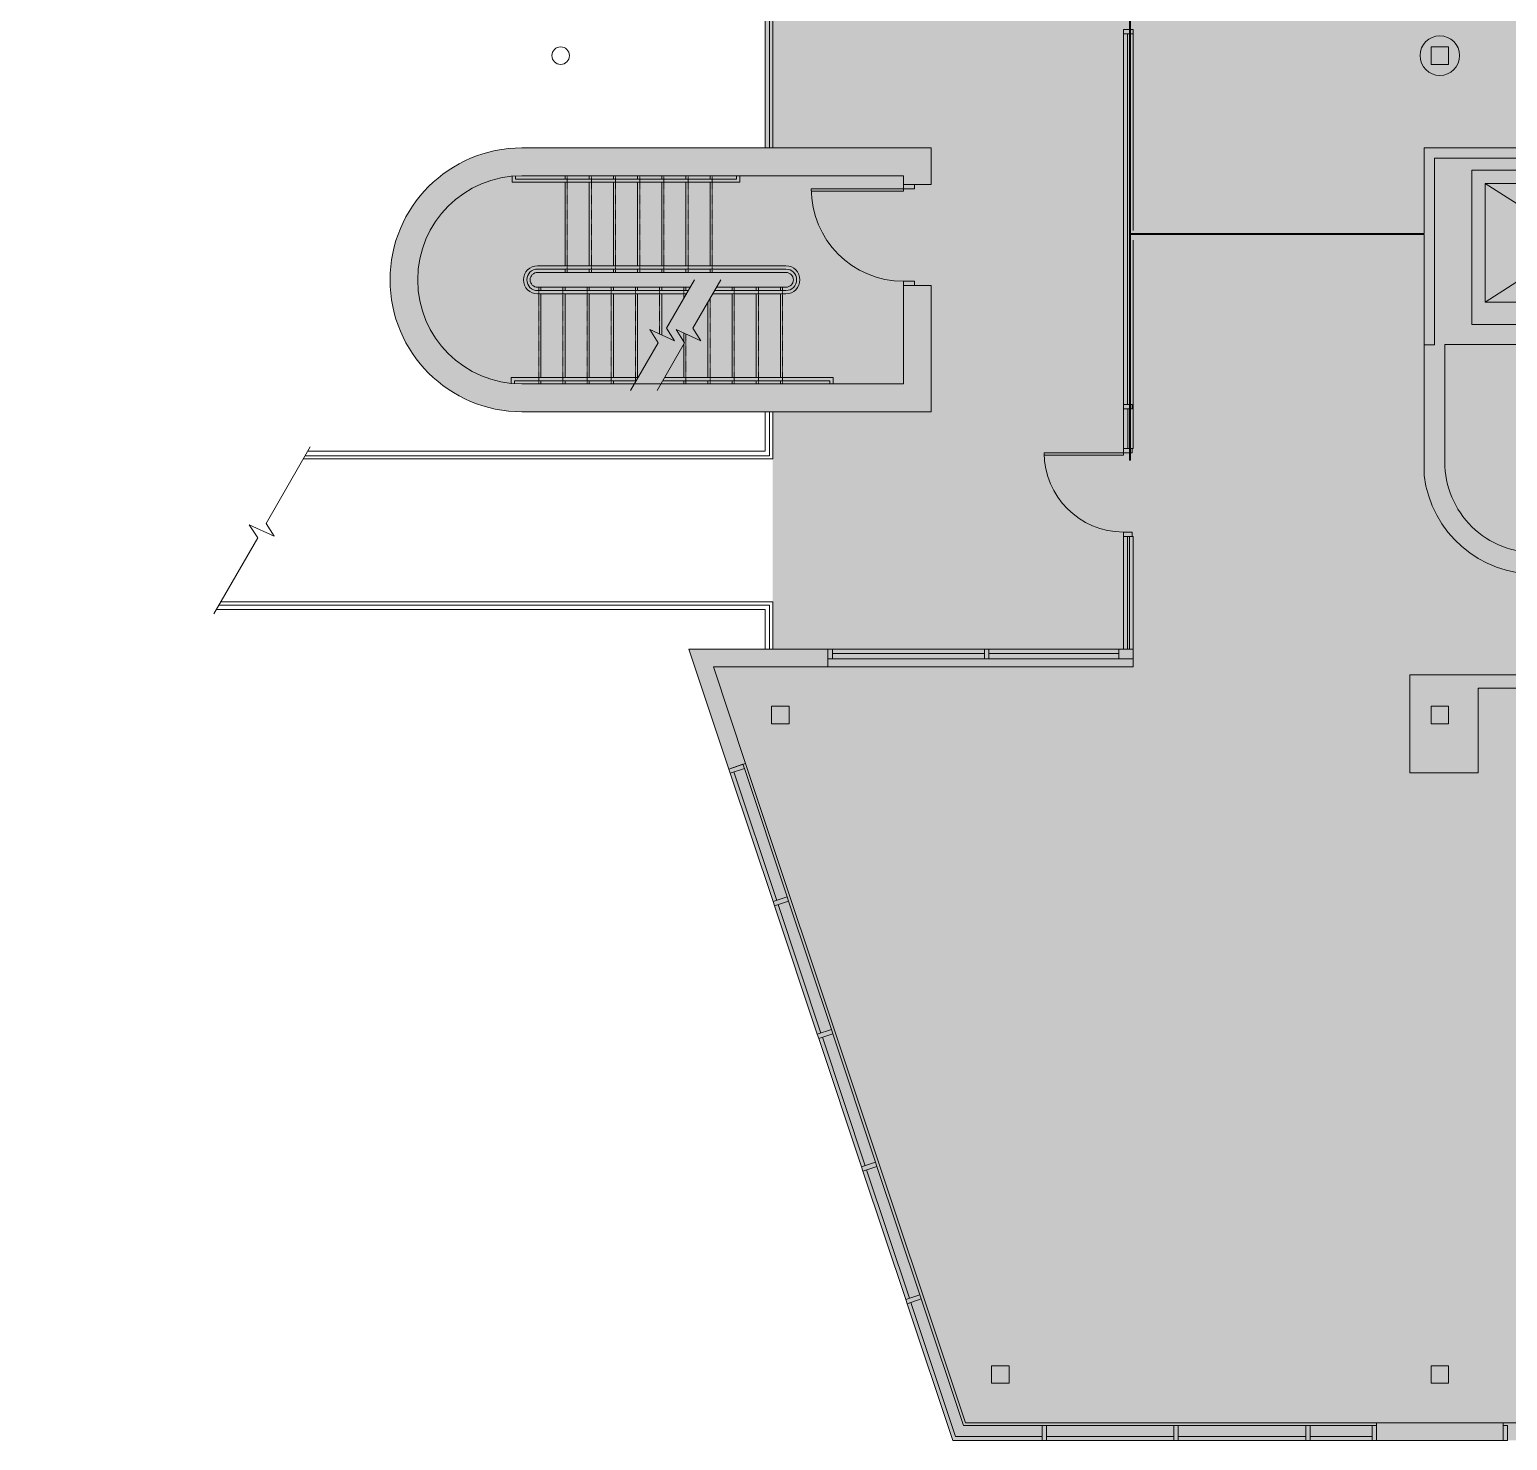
# Model space of a CAD drawing. Header units: inches. Extents: x -1102 to 2793, y -575 to 685.
# Drawn here: x -1102 to -430, y -575 to 67 of the extents above; entities that cross this region are included whole.
import ezdxf

# ---------------------------------------------------------------- set-up
doc = ezdxf.new("R2010")
doc.units = ezdxf.units.IN
doc.header["$MEASUREMENT"] = 0
doc.linetypes.add('IMPORT-HIDDEN2', pattern=[0.1875, 0.125, -0.0625])
for name, color, linetype, lineweight in [('8603 Westwood - 2nd Floor - suite 200 230_dwg _2_', 8, 'Continuous', 9), ('A-COLS-EXST', 7, 'Continuous', 9), ('A-DETL-GENF', 92, 'Continuous', 9), ('A-DOOR-EXST', 7, 'Continuous', 9), ('A-EQPM-EXST', 7, 'Continuous', 9), ('A-FLOR-BALC-EXST', 7, 'Continuous', 9), ('A-FLOR-HRAL-EXST', 7, 'Continuous', 9), ('A-FLOR-RISR-EXST', 7, 'IMPORT-HIDDEN2', 9), ('A-FLOR-STRS-EXST', 7, 'Continuous', 9), ('A-GLAZ-CURT', 52, 'Continuous', 9), ('A-GLAZ-EXST', 7, 'Continuous', 9), ('A-GLAZ-SILL-EXST', 7, 'Continuous', 9), ('A-WALL-FULL-EXST', 7, 'Continuous', 9), ('I-WALL', 2, 'Continuous', 13)]:
    doc.layers.add(name, color=color, linetype=linetype, lineweight=lineweight)

# ---------------------------------------------------------------- blocks, each defined once
blk = doc.blocks.new('8603 Westwood - 2nd Floor - suite 200 230_dwg_SM59-2424549-Reflected Ceiling Plan')
at = {"layer": 'A-DOOR-EXST', "flags": 128}
blk.add_lwpolyline([(0, 42), (0, 0), (1, 0), (1, 41.99)], dxfattribs=at)
at = {"layer": 'A-DOOR-EXST'}
blk.add_arc((0, 0), 42, 360, 90, dxfattribs=at)
blk = doc.blocks.new('8603 Westwood - 2nd Floor - suite 200 230_dwg_SM55-2424562-Reflected Ceiling Plan')
at = {"layer": 'A-DOOR-EXST', "flags": 128}
blk.add_lwpolyline([(1, 35.99), (1, 0), (0, 0), (0, 36)], dxfattribs=at)
at = {"layer": 'A-DOOR-EXST'}
blk.add_arc((0, 0), 36, 360, 90, dxfattribs=at)
blk = doc.blocks.new('8603 Westwood - 2nd Floor - suite 200 230_dwg _2_-2424548-Reflected Ceiling Plan')
at = {"layer": 'A-COLS-EXST', "flags": 128}
for points in [[(225.63, 634), (217.63, 634), (217.63, 626), (225.63, 626)], [(-74.37, 334), (-82.37, 334), (-82.37, 326), (-74.37, 326)], [(225.63, 334), (217.63, 334), (217.63, 326), (225.63, 326)], [(25.63, 34), (17.63, 34), (17.63, 26), (25.63, 26)], [(225.63, 34), (217.63, 34), (217.63, 26), (225.63, 26)]]:
    blk.add_lwpolyline(points, close=True, dxfattribs=at)
at = {"layer": 'A-COLS-EXST'}
blk.add_circle((-178.37, 630), 4, dxfattribs=at)
at = {"layer": 'A-DOOR-EXST'}
for p, q in [((80.9, 639.86), (82.13, 639.86)), ((77.63, 449.25), (80.4, 449.25))]:
    blk.add_line(p, q, dxfattribs=at)
at = {"layer": 'A-DOOR-EXST', "flags": 128}
for points in [[(80.4, 641.86), (77.63, 641.86), (77.63, 639.86), (80.4, 639.86)], [(82.13, 639.86), (82.13, 641.86), (80.9, 641.86)], [(-17.37, 571.37), (-17.37, 569.37), (-22.37, 569.37), (-22.37, 571.37)], [(-17.37, 525.37), (-17.37, 527.37), (-22.37, 527.37), (-22.37, 525.37)], [(80.4, 451.25), (77.63, 451.25), (77.63, 449.25)], [(80.9, 449.25), (81.63, 449.25), (81.63, 451.25), (80.9, 451.25)]]:
    blk.add_lwpolyline(points, dxfattribs=at)
blk.add_lwpolyline([(77.63, 411.25), (81.63, 411.25), (81.63, 413.25), (77.63, 413.25)], close=True, dxfattribs=at)
at = {"layer": 'A-EQPM-EXST'}
for p, q in [((242.25, 571.88), (326.25, 517.88)), ((326.25, 571.88), (242.25, 517.88))]:
    blk.add_line(p, q, dxfattribs=at)
at = {"layer": 'A-EQPM-EXST', "flags": 128}
blk.add_lwpolyline([(326.25, 571.88), (242.25, 571.88), (242.25, 517.88), (326.25, 517.88)], close=True, dxfattribs=at)
at = {"layer": 'A-FLOR-BALC-EXST', "flags": 128}
for points in [[(-16.75, 1140), (-56.75, 1260), (-420, 1260), (-232.25, 696.75), (-85.37, 696.75), (-85.37, 588)], [(-85.37, 468), (-85.37, 450), (-293.43, 450)], [(-335, 378), (-85.37, 378), (-85.37, 360)]]:
    blk.add_lwpolyline(points, dxfattribs=at)
at = {"layer": 'A-FLOR-HRAL-EXST', "flags": 128}
for points in [[(-18.86, 1140), (-58.19, 1258), (-417.22, 1258), (-230.81, 698.75), (-83.37, 698.75), (-83.37, 588)], [(-20.44, 1140), (-59.27, 1256.5), (-415.14, 1256.5), (-229.73, 700.25), (-81.87, 700.25), (-81.87, 588)], [(-81.87, 468), (-81.87, 446.5), (-295.45, 446.5)], [(-83.37, 468), (-83.37, 448), (-294.59, 448)], [(-83.37, 360), (-83.37, 380), (-333.85, 380)], [(-81.87, 360), (-81.87, 381.5), (-332.98, 381.5)]]:
    blk.add_lwpolyline(points, dxfattribs=at)
at = {"layer": 'A-FLOR-RISR-EXST'}
for p, q in [((-175.37, 531.37), (-175.37, 575.37)), ((-164.37, 531.37), (-164.37, 575.37)), ((-153.37, 531.37), (-153.37, 575.37)), ((-142.37, 531.37), (-142.37, 575.37)), ((-131.37, 531.37), (-131.37, 575.37)), ((-120.37, 531.37), (-120.37, 575.37)), ((-109.37, 531.37), (-109.37, 575.37)), ((-188.37, 524.62), (-188.37, 480.62)), ((-177.37, 524.62), (-177.37, 480.62)), ((-166.37, 524.62), (-166.37, 480.62)), ((-155.37, 524.62), (-155.37, 480.62)), ((-144.37, 524.62), (-144.37, 481.35)), ((-133.37, 524.62), (-133.37, 503.37)), ((-122.37, 524.62), (-122.37, 519.46)), ((-99.37, 524.62), (-99.37, 480.62)), ((-88.37, 524.62), (-88.37, 480.62)), ((-77.37, 524.62), (-77.37, 480.62)), ((-110.37, 519.46), (-110.37, 480.62)), ((-121.37, 503.37), (-121.37, 480.62))]:
    blk.add_line(p, q, dxfattribs=at)
at = {"layer": 'A-FLOR-STRS-EXST'}
for p, q in [((-176.37, 573.87), (-176.37, 575.37)), ((-176.37, 534.37), (-176.37, 572.37)), ((-165.37, 573.87), (-165.37, 575.37)), ((-165.37, 534.37), (-165.37, 572.37)), ((-154.37, 573.87), (-154.37, 575.37)), ((-154.37, 534.37), (-154.37, 572.37)), ((-143.37, 573.87), (-143.37, 575.37)), ((-143.37, 534.37), (-143.37, 572.37)), ((-132.37, 573.87), (-132.37, 575.37)), ((-132.37, 534.37), (-132.37, 572.37)), ((-121.37, 573.87), (-121.37, 575.37)), ((-121.37, 534.37), (-121.37, 572.37)), ((-110.37, 573.87), (-110.37, 575.37)), ((-110.37, 534.37), (-110.37, 572.37)), ((-75.87, 534.37), (-188.87, 534.37)), ((-75.87, 532.87), (-188.87, 532.87)), ((-188.87, 531.37), (-75.87, 531.37)), ((-176.37, 531.37), (-176.37, 532.87)), ((-165.37, 531.37), (-165.37, 532.87)), ((-154.37, 531.37), (-154.37, 532.87)), ((-143.37, 531.37), (-143.37, 532.87)), ((-132.37, 531.37), (-132.37, 532.87)), ((-121.37, 531.37), (-121.37, 532.87)), ((-110.37, 531.37), (-110.37, 532.87)), ((-119.39, 524.62), (-188.87, 524.62)), ((-187.37, 524.62), (-187.37, 523.12)), ((-176.37, 524.62), (-176.37, 523.12)), ((-165.37, 524.62), (-165.37, 523.12)), ((-154.37, 524.62), (-154.37, 523.12)), ((-143.37, 524.62), (-143.37, 523.12)), ((-132.37, 524.62), (-132.37, 523.12)), ((-121.37, 524.62), (-121.37, 523.12)), ((-107.39, 524.62), (-75.87, 524.62)), ((-100.37, 524.62), (-100.37, 523.12)), ((-89.37, 524.62), (-89.37, 523.12)), ((-78.37, 524.62), (-78.37, 523.12)), ((-188.87, 523.12), (-120.26, 523.12)), ((-188.87, 521.62), (-121.12, 521.62)), ((-187.37, 521.62), (-187.37, 483.62)), ((-176.37, 521.62), (-176.37, 483.62)), ((-165.37, 521.62), (-165.37, 483.62)), ((-154.37, 521.62), (-154.37, 483.62)), ((-143.37, 521.62), (-143.37, 483.62)), ((-132.37, 521.62), (-132.37, 502.9)), ((-111.37, 517.73), (-111.37, 483.62)), ((-75.87, 521.62), (-109.12, 521.62)), ((-75.87, 523.12), (-108.26, 523.12)), ((-100.37, 521.62), (-100.37, 483.62)), ((-89.37, 521.62), (-89.37, 483.62)), ((-78.37, 521.62), (-78.37, 483.62)), ((-122.37, 503.83), (-122.37, 500.01)), ((-122.37, 498.67), (-122.37, 483.62)), ((-187.37, 482.12), (-187.37, 480.62)), ((-176.37, 482.12), (-176.37, 480.62)), ((-165.37, 482.12), (-165.37, 480.62)), ((-154.37, 482.12), (-154.37, 480.62)), ((-122.37, 482.12), (-122.37, 480.62)), ((-111.37, 482.12), (-111.37, 480.62)), ((-100.37, 482.12), (-100.37, 480.62)), ((-89.37, 482.12), (-89.37, 480.62)), ((-78.37, 482.12), (-78.37, 480.62))]:
    blk.add_line(p, q, dxfattribs=at)
at = {"layer": 'A-FLOR-STRS-EXST', "flags": 128}
for points in [[(-96.87, 575.37), (-96.87, 572.37), (-200.37, 572.37), (-200.37, 575.17)], [(-98.37, 575.37), (-98.37, 573.87), (-198.87, 573.87), (-198.87, 575.37)], [(-146.53, 477.63), (-133.97, 499.37), (-137.82, 505.42), (-126.53, 500.21), (-130.18, 505.94), (-117.44, 528)], [(-134.53, 477.63), (-121.97, 499.37), (-125.82, 505.42), (-114.53, 500.21), (-118.18, 505.94), (-105.44, 528)], [(-200.87, 480.88), (-200.87, 483.62), (-143.06, 483.62)], [(-199.37, 480.75), (-199.37, 482.12), (-143.93, 482.12)], [(-131.93, 482.12), (-55.87, 482.12), (-55.87, 480.62)], [(-131.06, 483.62), (-54.37, 483.62), (-54.37, 480.62)], [(-336.16, 376), (-316.2, 410.56), (-320.05, 416.6), (-308.76, 411.4), (-312.41, 417.13), (-292.28, 452)]]:
    blk.add_lwpolyline(points, dxfattribs=at)
at = {"layer": 'A-FLOR-STRS-EXST'}
for centre, radius, start, end in [((-188.87, 528), 6.38, 90, 270), ((-188.87, 528), 4.88, 90, 270), ((-188.87, 528), 3.38, 90, 270), ((-75.87, 528), 6.37, 270, 90), ((-75.87, 528), 4.87, 270, 90), ((-75.87, 528), 3.37, 270, 90)]:
    blk.add_arc(centre, radius, start, end, dxfattribs=at)
at = {"layer": 'A-GLAZ-EXST'}
for p, q in [((79.49, 471.25), (79.49, 639.86)), ((80.38, 549.08), (80.38, 639.86)), ((80.38, 471.25), (80.38, 548.58)), ((79.63, 469.25), (79.63, 451.25)), ((80.9, 469.25), (81.63, 469.25)), ((79.49, 360), (79.49, 411.25)), ((80.38, 360), (80.38, 411.25)), ((-54.75, 358.06), (14.5, 358.06)), ((75.63, 358.06), (16.5, 358.06)), ((-80.05, 245.67), (-99.53, 304.11)), ((-79.42, 243.77), (-59.94, 185.33)), ((-39.83, 124.99), (-59.31, 183.43)), ((-39.2, 123.1), (-19.72, 64.66)), ((100.63, 1.74), (42.63, 1.74)), ((160.63, 1.74), (102.63, 1.74)), ((190.88, 1.74), (162.63, 1.74))]:
    blk.add_line(p, q, dxfattribs=at)
at = {"layer": 'A-GLAZ-EXST', "flags": 128}
for points in [[(80.4, 471.25), (77.63, 471.25), (77.63, 469.25), (80.4, 469.25)], [(81.63, 469.25), (81.63, 471.25), (80.9, 471.25)], [(-19.09, 62.76), (1.25, 1.74), (40.63, 1.74)]]:
    blk.add_lwpolyline(points, dxfattribs=at)
for points in [[(-54.75, 360), (-56.75, 360), (-56.75, 355.5), (-54.75, 355.5)], [(16.5, 360), (14.5, 360), (14.5, 355.5), (16.5, 355.5)], [(82.13, 360), (75.63, 360), (75.63, 355.5), (82.13, 355.5)], [(-95.42, 307.58), (-101.82, 305.45), (-101.19, 303.56), (-94.79, 305.69)], [(-74.68, 245.35), (-81.07, 243.22), (-81.71, 245.12), (-75.31, 247.25)], [(-54.57, 185.01), (-60.96, 182.88), (-61.59, 184.78), (-55.2, 186.91)], [(-34.45, 124.68), (-40.85, 122.55), (-41.48, 124.44), (-35.09, 126.58)], [(-14.34, 64.34), (-20.74, 62.21), (-21.37, 64.11), (-14.98, 66.24)], [(40.63, 6.74), (40.63, 0), (42.63, 0), (42.63, 6.74)], [(100.63, 6.74), (100.63, 0), (102.63, 0), (102.63, 6.74)], [(160.63, 6.74), (160.63, 0), (162.63, 0), (162.63, 6.74)], [(192.88, 6.74), (192.88, 0), (190.88, 0), (190.88, 6.74)], [(252.38, 6.74), (252.38, 0), (250.38, 0), (250.38, 6.74)]]:
    blk.add_lwpolyline(points, close=True, dxfattribs=at)
at = {"layer": 'A-GLAZ-SILL-EXST'}
for p, q in [((77.63, 639.86), (77.63, 471.25)), ((82.13, 639.86), (82.13, 550.5)), ((77.63, 451.25), (77.63, 469.25)), ((77.63, 411.25), (77.63, 360)), ((14.5, 360), (-54.75, 360)), ((75.63, 360), (16.5, 360)), ((14.5, 355.5), (-54.75, 355.5)), ((75.63, 355.5), (16.5, 355.5)), ((-101.19, 303.56), (-81.71, 245.12)), ((-94.79, 305.69), (-75.31, 247.25)), ((-61.59, 184.78), (-81.07, 243.22)), ((-55.2, 186.91), (-74.68, 245.35)), ((-60.96, 182.88), (-41.48, 124.44)), ((-54.57, 185.01), (-35.09, 126.58)), ((-21.37, 64.11), (-40.85, 122.55)), ((-14.98, 66.24), (-34.45, 124.68)), ((42.63, 6.74), (100.63, 6.74)), ((102.63, 6.74), (160.63, 6.74)), ((162.63, 6.74), (190.88, 6.74)), ((250.38, 8), (492.88, 8)), ((42.63, 0), (100.63, 0)), ((102.63, 0), (160.63, 0)), ((162.63, 0), (190.88, 0))]:
    blk.add_line(p, q, dxfattribs=at)
at = {"layer": 'A-GLAZ-SILL-EXST', "flags": 128}
for points in [[(82.13, 546), (82.13, 451.25), (81.63, 451.25)], [(81.63, 411.25), (82.13, 411.25), (82.13, 360)], [(-56.75, 352), (82.13, 352), (82.13, 355.5)], [(192.88, 8), (5.77, 8), (-94.23, 307.98)], [(40.63, 0), (0, 0), (-20.74, 62.21)], [(40.63, 6.74), (4.86, 6.74), (-14.34, 64.34)]]:
    blk.add_lwpolyline(points, dxfattribs=at)
at = {"layer": 'A-WALL-FULL-EXST'}
blk.add_line((214.5, 498.37), (214.5, 438.94), dxfattribs=at)
at = {"layer": 'A-WALL-FULL-EXST', "flags": 128}
for points in [[(-196, 575.37), (-22.37, 575.37), (-22.37, 571.37), (-9.75, 571.37), (-9.75, 588), (-196, 588)], [(431.75, 507.63), (236.25, 507.63), (236.25, 577.87), (278, 577.87), (278, 583.37)], [(-196, 480.62), (-22.37, 480.62), (-22.37, 525.37), (-9.75, 525.37), (-9.75, 468), (-196, 468)], [(223.88, 445.12), (223.88, 498.63), (443.88, 498.63), (443.88, 492.25), (445.38, 492.25)], [(266.05, 394.13), (278.07, 394.13), (278.07, 348.25), (208, 348.25), (208, 303.75), (239, 303.75), (239, 342.25), (462, 342.25), (462, 348.25), (450, 348.25), (450, 452.25), (443.88, 452.25), (443.88, 403.88), (265.88, 403.88)]]:
    blk.add_lwpolyline(points, dxfattribs=at)
for points in [[(-56.75, 360), (-56.75, 352), (-108.9, 352), (-94.23, 307.98), (-101.82, 305.45), (-120, 360)], [(250.38, 8), (250.38, 0), (192.88, 0), (192.88, 8)]]:
    blk.add_lwpolyline(points, close=True, dxfattribs=at)
at = {"layer": 'A-WALL-FULL-EXST'}
blk.add_circle((221.63, 630), 9, dxfattribs=at)
for centre, radius, start, end in [((-196, 528), 60, 90, 270), ((-196, 528), 47.38, 90, 270), ((265.13, 445.12), 41.25, 180, 271.0418), ((265.13, 445.12), 51, 186.9524, 271.0418)]:
    blk.add_arc(centre, radius, start, end, dxfattribs=at)
at = {"extrusion": (0, 0, -1), "zscale": -1, "rotation": 270}
for name, p in [('8603 Westwood - 2nd Floor - suite 200 230_dwg_SM59-2424549-Reflected Ceiling Plan', (22.37, 569.37)), ('8603 Westwood - 2nd Floor - suite 200 230_dwg_SM55-2424562-Reflected Ceiling Plan', (-77.63, 449.25))]:
    blk.add_blockref(name, p, dxfattribs=at)
blk = doc.blocks.new('System Panel - Glazed-2474526-Reflected Ceiling Plan')
at = {"layer": 'A-GLAZ-CURT', "color": 250, "lineweight": 20}
for p, q in [((-149.93, -0.25), (-149.93, 0.25)), ((-149.93, 0.25), (149.93, 0.25)), ((149.93, 0.25), (149.93, -0.25)), ((149.93, -0.25), (-149.93, -0.25))]:
    blk.add_line(p, q, dxfattribs=at)

msp = doc.modelspace()

# ---------------------------------------------------------------- hatches: boundary and pattern name
at = {"layer": 'A-DETL-GENF'}
h = msp.add_hatch(color=9, dxfattribs=at)
h.paths.add_polyline_path([(320.57, -574.97), (1181.18, -574.97), (974.68, 47.27), (980.07, 47.51), (985.42, 48.24), (990.68, 49.44), (995.81, 51.1), (1000.77, 53.22), (1005.53, 55.78), (1010.03, 58.75), (1014.25, 62.12), (1018.15, 65.85), (1021.7, 69.91), (1024.87, 74.27), (1027.63, 78.91), (1029.98, 83.77), (1031.87, 88.82), (1033.31, 94.02), (1034.27, 99.33), (1034.75, 104.7), (1034.75, 110.1), (1034.27, 115.47), (1033.31, 120.78), (1031.87, 125.98), (1029.98, 131.03), (1027.63, 135.89), (1024.87, 140.52), (1021.7, 144.89), (1018.15, 148.95), (1014.25, 152.68), (1010.03, 156.04), (1005.53, 159.02), (1000.77, 161.57), (995.81, 163.69), (990.68, 165.36), (985.42, 166.56), (980.07, 167.29), (974.68, 167.53), (933.68, 167.53), (943.68, 137.54), (679.06, 137.54), (679.06, 134.04), (365.9, 134.04), (365.9, 137.54), (329.9, 137.54), (329.9, 134.04), (317.06, 134.04), (317.06, 137.54), (315.06, 137.54), (315.06, 134.04), (-134.69, 134.04), (-133.82, 135.79), (-134.69, 137.54), (-601.42, 137.54), (-601.42, 230.67), (-822.39, 230.67), (-867.43, 366.24), (-869.47, 372.86), (-871.52, 381.22), (-873.08, 389.68), (-874.16, 398.22), (-874.76, 406.8), (-874.86, 415.41), (-874.46, 424), (-873.58, 432.56), (-872.21, 441.06), (-870.35, 449.46), (-868.02, 457.74), (-865.22, 465.88), (-861.96, 473.84), (-858.25, 481.6), (-854.1, 489.14), (-849.52, 496.43), (-844.54, 503.45), (-839.16, 510.16), (-833.41, 516.56), (-827.3, 522.62), (-820.7, 528.45), (-814.1, 533.65), (-807.04, 538.58), (-799.72, 543.1), (-792.15, 547.19), (-783.73, 551.09), (-776.37, 554.04), (-768.21, 556.78), (-759.91, 559.04), (-751.49, 560.83), (-742.99, 562.14), (-734.42, 562.95), (-725.82, 563.28), (-698.23, 563.28), (-738.82, 685.04), (-1102.06, 685.04), (-914.31, 121.79), (-767.44, 121.79), (-767.44, 13.04), (-878.07, 13.04), (-883.44, 12.79), (-888.78, 12.07), (-894.03, 10.87), (-899.15, 9.21), (-904.1, 7.09), (-908.84, 4.54), (-913.33, 1.58), (-917.54, -1.78), (-921.43, -5.5), (-924.97, -9.56), (-928.14, -13.91), (-930.9, -18.53), (-933.24, -23.38), (-935.13, -28.42), (-936.56, -33.61), (-937.52, -38.91), (-938, -44.27), (-938, -49.66), (-937.52, -55.02), (-936.56, -60.32), (-935.13, -65.51), (-933.24, -70.55), (-930.9, -75.4), (-928.14, -80.02), (-924.97, -84.37), (-921.43, -88.43), (-917.54, -92.15), (-913.33, -95.51), (-908.84, -98.47), (-904.1, -101.02), (-899.15, -103.14), (-894.03, -104.8), (-888.78, -106), (-883.44, -106.72), (-878.07, -106.96), (-763.94, -106.96), (-763.94, -214.96), (-802.07, -214.96), (-682.06, -574.97), (-601.17, -574.97)], flags=0)
h.paths.add_polyline_path([(-188.57, 126.54), (-188.57, 134.04), (-185.07, 134.04), (-185.07, 126.54), (-187.44, 126.54)], flags=0)

# ---------------------------------------------------------------- linework, layer by layer
at = {"layer": 'I-WALL', "color": 250, "lineweight": 20}
for p, q in [((-467.57, 13.04), (-232.07, 13.04)), ((-467.57, -25.88), (-467.57, 13.04)), ((-236.69, 8.41), (-462.94, 8.41)), ((-462.94, 8.41), (-462.94, -76.59)), ((-601.69, -26.38), (-601.69, -25.88)), ((-601.69, -25.88), (-570.63, -25.88)), ((-570.63, -26.38), (-601.69, -26.38)), ((-570.63, -25.88), (-570.63, -26.38)), ((-498.63, -26.38), (-498.63, -25.88)), ((-498.63, -25.88), (-467.57, -25.88)), ((-467.57, -26.38), (-498.63, -26.38)), ((-467.57, -76.59), (-467.57, -26.38)), ((-462.94, -76.59), (-467.57, -76.59))]:
    msp.add_line(p, q, dxfattribs=at)
at = {"layer": 'I-WALL'}
for p, q in [((-498.63, -25.88), (-570.63, -25.88)), ((-570.63, -26.38), (-498.63, -26.38))]:
    msp.add_line(p, q, dxfattribs=at)

# ---------------------------------------------------------------- block references
at = {"layer": '8603 Westwood - 2nd Floor - suite 200 230_dwg _2_', "color": 7}
msp.add_blockref('8603 Westwood - 2nd Floor - suite 200 230_dwg _2_-2424548-Reflected Ceiling Plan', (-682.07, -574.96), dxfattribs=at)
at = {"layer": 'A-GLAZ-CURT', "rotation": 269.9999999999999}
msp.add_blockref('System Panel - Glazed-2474526-Reflected Ceiling Plan', (-601.42, 20.97), dxfattribs=at)

doc.saveas('drawing.dxf')
